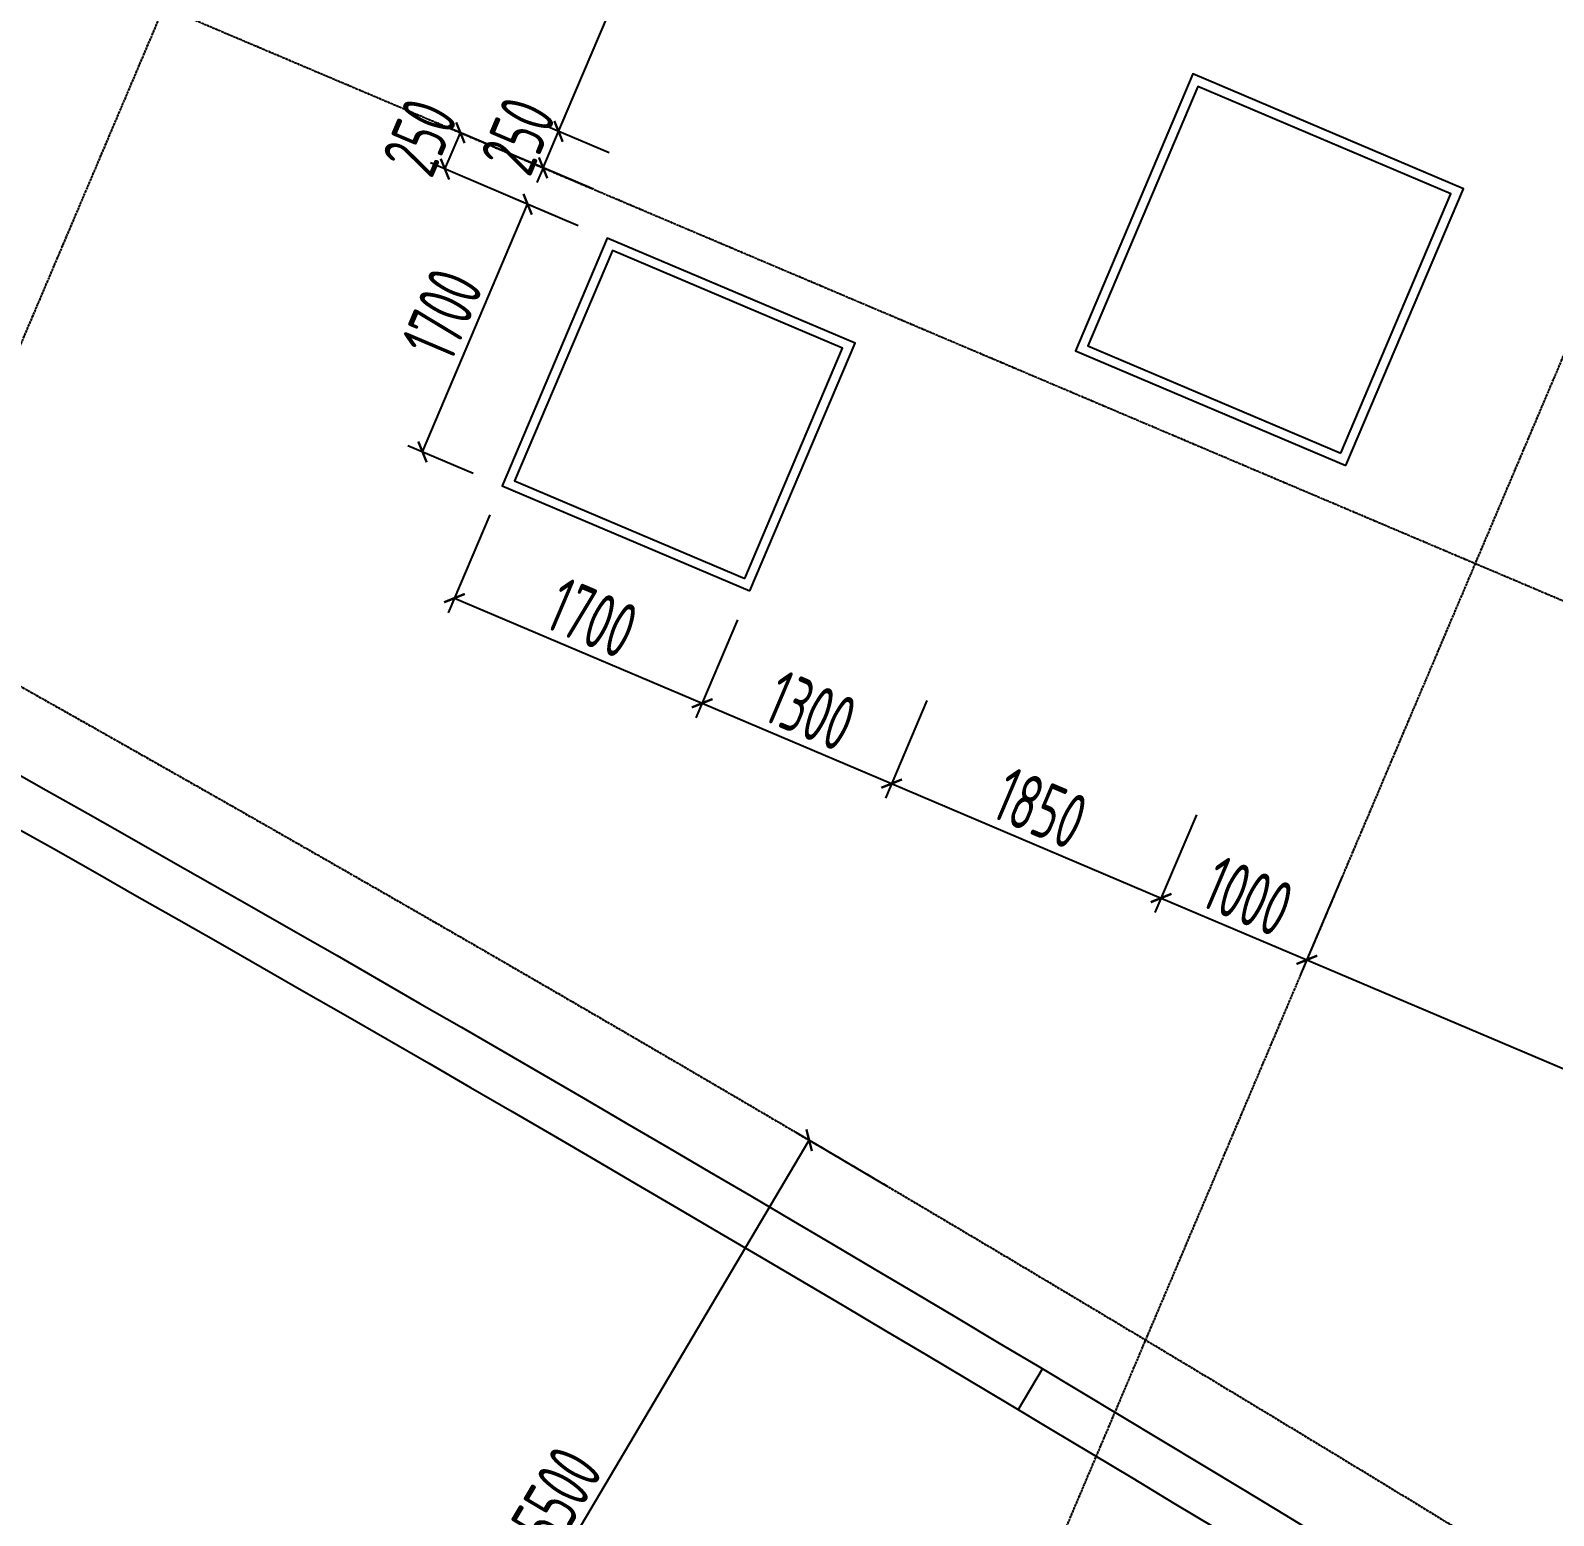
# Model space of a CAD drawing. Extents: x -3523 to 12007717, y -6694179 to 21431.
# Drawn here: x 11923084 to 11932706, y -6442916 to -6433532 of the extents above; entities that cross this region are included whole.
import ezdxf

# ---------------------------------------------------------------- set-up
doc = ezdxf.new("R2010")
doc.units = 0
doc.header["$LTSCALE"] = 10
doc.header["$MEASUREMENT"] = 0
doc.linetypes.add('A3-RG-axis-100$0$CENTER', pattern=[2, 1.25, -0.25, 0.25, -0.25])
for name, color, linetype in [('A3-RB-4F-100$0$A-DIMS-100', 1, 'Continuous'), ('A3-RG-axis-100$0$A-GRID', 1, 'A3-RG-axis-100$0$CENTER'), ('A3-RI-4F$0$A-GLAZ', 140, 'Continuous'), ('A3-RI-4F$0$A-ROOF-EDGE', 2, 'Continuous'), ('A3-RM-4F$0$0P-1', 191, 'Continuous')]:
    doc.layers.add(name, color=color, linetype=linetype)
doc.styles.add('A3-RB-4F-100$0$XD2008', font='xd-hzs.shx', dxfattribs={"width": 0.7, "bigfont": 'xd-hztxt.shx'})
doc.dimstyles.new('A3-RB-4F-100$0$XD100$0', dxfattribs={"dimscale": 100, "dimtxt": 3.5, "dimasz": 1, "dimexe": 1, "dimexo": 2, "dimgap": 0.5, "dimtad": 1, "dimdec": 0, "dimdsep": 46, "dimtxsty": 'A3-RB-4F-100$0$XD2008', "dimblk1": 'A3-RB-4F-100$0$_ARCHTICK', "dimblk2": 'A3-RB-4F-100$0$_ARCHTICK', "dimsah": 1, "dimcen": 2.5, "dimclrt": 4, "dimaunit": 1, "dimadec": 0, "dimazin": 0, "dimtfac": 1, "dimtdec": 0, "dimtix": 1, "dimtmove": 0, "dimatfit": 3, "dimfxl": 0, "dimtolj": 1, "dimtzin": 0, "dimarcsym": 0})

# ---------------------------------------------------------------- blocks, each defined once
blk = doc.blocks.new('A3-RI-4F')
at = {"layer": 'A3-RI-4F$0$A-GLAZ'}
for points in [[(11931394.5, -6436281.1), (11932136.9, -6434532.2), (11930427.8, -6433806.7), (11929685.4, -6435555.6)], [(11931362.7, -6436202.4), (11932058.2, -6434564), (11930459.5, -6433885.4), (11929764.1, -6435523.8)], [(11927629.1, -6437072.7), (11928293.4, -6435507.9), (11926728.5, -6434843.6), (11926064.3, -6436408.5)], [(11927597.4, -6436994.1), (11928214.7, -6435539.7), (11926760.3, -6434922.3), (11926143, -6436376.7)]]:
    blk.add_lwpolyline(points, close=True, dxfattribs=at)
at = {"layer": 'A3-RI-4F$0$A-ROOF-EDGE'}
for points in [[(11977074.7, -6448935.7), (11977074.7, -6448935.7), (11971198.1, -6462780.1), (11953938.5, -6455453.8), (11952801.6, -6458132.4), (11961868.5, -6461981.1), (11950654.5, -6488399.6), (11923775.8, -6476990.3), (11934989.8, -6450571.8), (11944056.8, -6454420.5), (11945193.7, -6451741.9), (11937358.7, -6448416.1, 0.002105), (11935284.3, -6447089.5), (11932817.3, -6450983.9, 0.033355), (11899110.4, -6432654.1), (11899696.6, -6421468.1)], [(11971145.1, -6462649), (11953885.6, -6455322.7), (11952670.4, -6458185.4), (11961737.4, -6462034.1), (11950601.6, -6488268.5), (11923906.9, -6476937.3), (11935042.8, -6450702.9), (11944109.7, -6454551.6), (11945324.9, -6451688.9), (11937405.7, -6448327.4, 0.002183), (11935253.3, -6446951.5), (11932786.4, -6450845.9, 0.033209), (11899213.8, -6432591.6), (11899796.4, -6421473.4)]]:
    blk.add_lwpolyline(points, format="xyb", dxfattribs=at)
blk = doc.blocks.new('A3-RG-axis-100')
at = {"layer": 'A3-RG-axis-100$0$A-GRID'}
for p, q in [((11932913.4, -6412211.1), (11914822.5, -6454830.7)), ((11941198, -6415727.7), (11923107, -6458347.2)), ((11905882.4, -6425723.4), (11983197.9, -6458541.9))]:
    blk.add_line(p, q, dxfattribs=at)
for radius, start, end in [(294300, 57.267208, 69.150423), (288800, 57.079997, 69.144838)]:
    blk.add_arc((11778730.7, -6694178.7), radius, start, end, dxfattribs=at)
blk = doc.blocks.new('A3-RM-4F')
at = {"layer": 'A3-RM-4F$0$0P-1'}
blk.add_line((11929324.5, -6442246.9), (11929478.4, -6441989.4), dxfattribs=at)
for points in [[(11905192.1, -6423800.8), (11904910.4, -6429175.3, -0.033124), (11938801.4, -6448159.4), (11947301.3, -6451767.4), (11970396.9, -6461570.9), (11975941.3, -6448508.9)], [(11905485.9, -6423925.6), (11905220.5, -6428990.8, -0.03293), (11938942.8, -6447893.6), (11947418.5, -6451491.3), (11970237.9, -6461177.5), (11975665.2, -6448391.7)]]:
    blk.add_lwpolyline(points, format="xyb", dxfattribs=at)
blk = doc.blocks.new('A3-RB-4F-100$0$_ARCHTICK')
at = {"color": 0, "linetype": 'ByBlock', "const_width": 0.15}
blk.add_lwpolyline([(-0.5, -0.5), (0.5, 0.5)], dxfattribs=at)
blk = doc.blocks.new('*D2172')
at = {"layer": 'A3-RB-4F-100$0$A-DIMS-100', "color": 0, "lineweight": -2}
for p, q in [((11925986.1, -6436592.6), (11925723.8, -6437210.7)), ((11925762.9, -6437118.6), (11927327.7, -6437782.9)), ((11927551, -6437256.8), (11927288.6, -6437874.9))]:
    blk.add_line(p, q, dxfattribs=at)
at = {"layer": 'Defpoints', "color": 0}
for p in [(11926064.3, -6436408.5), (11927629.1, -6437072.7), (11927327.7, -6437782.9)]:
    blk.add_point(p, dxfattribs=at)
at = {"layer": 'A3-RB-4F-100$0$A-DIMS-100', "color": 0, "lineweight": -2, "xscale": 100, "yscale": 100, "zscale": 100}
for p, rotation in [((11925762.9, -6437118.6), 156.9999999998972), ((11927327.7, -6437782.9), 336.9999999998971)]:
    blk.add_blockref('A3-RB-4F-100$0$_ARCHTICK', p, dxfattribs=dict(at, rotation=rotation))
at = {"layer": 'A3-RB-4F-100$0$A-DIMS-100', "color": 4, "insert": (11926633.2, -6437243.6), "char_height": 350, "attachment_point": 5, "rotation": 337, "style": 'A3-RB-4F-100$0$XD2008'}
blk.add_mtext('\\A1;1700', dxfattribs=at)
blk = doc.blocks.new('*D2173')
at = {"layer": 'A3-RB-4F-100$0$A-DIMS-100', "color": 0, "lineweight": -2}
for p, q in [((11927551, -6437256.8), (11927288.6, -6437874.9)), ((11928747.7, -6437764.8), (11928485.3, -6438382.9)), ((11927327.7, -6437782.9), (11928524.4, -6438290.8))]:
    blk.add_line(p, q, dxfattribs=at)
at = {"layer": 'Defpoints', "color": 0}
for p in [(11927629.1, -6437072.7), (11928825.8, -6437580.7), (11928524.4, -6438290.8)]:
    blk.add_point(p, dxfattribs=at)
at = {"layer": 'A3-RB-4F-100$0$A-DIMS-100', "color": 0, "lineweight": -2, "xscale": 100, "yscale": 100, "zscale": 100}
for p, rotation in [((11927327.7, -6437782.9), 156.9999999999076), ((11928524.4, -6438290.8), 336.9999999999076)]:
    blk.add_blockref('A3-RB-4F-100$0$_ARCHTICK', p, dxfattribs=dict(at, rotation=rotation))
at = {"layer": 'A3-RB-4F-100$0$A-DIMS-100', "color": 4, "insert": (11928014, -6437829.7), "char_height": 350, "attachment_point": 5, "rotation": 337, "style": 'A3-RB-4F-100$0$XD2008'}
blk.add_mtext('\\A1;1300', dxfattribs=at)
blk = doc.blocks.new('*D2174')
at = {"layer": 'A3-RB-4F-100$0$A-DIMS-100', "color": 0, "lineweight": -2}
for p, q in [((11928747.7, -6437764.8), (11928485.3, -6438382.9)), ((11928524.4, -6438290.8), (11930227.3, -6439013.7)), ((11930450.6, -6438487.6), (11930188.2, -6439105.7))]:
    blk.add_line(p, q, dxfattribs=at)
at = {"layer": 'Defpoints', "color": 0}
for p in [(11928825.8, -6437580.7), (11930528.7, -6438303.5), (11930227.3, -6439013.7)]:
    blk.add_point(p, dxfattribs=at)
at = {"layer": 'A3-RB-4F-100$0$A-DIMS-100', "color": 0, "lineweight": -2, "xscale": 100, "yscale": 100, "zscale": 100}
for p, rotation in [((11928524.4, -6438290.8), 156.9999999998918), ((11930227.3, -6439013.7), 336.9999999998918)]:
    blk.add_blockref('A3-RB-4F-100$0$_ARCHTICK', p, dxfattribs=dict(at, rotation=rotation))
at = {"layer": 'A3-RB-4F-100$0$A-DIMS-100', "color": 4, "insert": (11929463.8, -6438445.1), "char_height": 350, "attachment_point": 5, "rotation": 337, "style": 'A3-RB-4F-100$0$XD2008'}
blk.add_mtext('\\A1;1850', dxfattribs=at)
blk = doc.blocks.new('*D2175')
at = {"layer": 'A3-RB-4F-100$0$A-DIMS-100', "color": 0, "lineweight": -2}
for p, q in [((11930450.6, -6438487.6), (11930188.2, -6439105.7)), ((11931371.1, -6438878.4), (11931108.7, -6439496.4)), ((11930227.3, -6439013.7), (11931147.8, -6439404.4))]:
    blk.add_line(p, q, dxfattribs=at)
at = {"layer": 'Defpoints', "color": 0}
for p in [(11930528.7, -6438303.5), (11931449.2, -6438694.3), (11931147.8, -6439404.4)]:
    blk.add_point(p, dxfattribs=at)
at = {"layer": 'A3-RB-4F-100$0$A-DIMS-100', "color": 0, "lineweight": -2, "xscale": 100, "yscale": 100, "zscale": 100}
for p, rotation in [((11930227.3, -6439013.7), 156.9999999998766), ((11931147.8, -6439404.4), 336.9999999998766)]:
    blk.add_blockref('A3-RB-4F-100$0$_ARCHTICK', p, dxfattribs=dict(at, rotation=rotation))
at = {"layer": 'A3-RB-4F-100$0$A-DIMS-100', "color": 4, "insert": (11930775.5, -6439001.9), "char_height": 350, "attachment_point": 5, "rotation": 337, "style": 'A3-RB-4F-100$0$XD2008'}
blk.add_mtext('\\A1;1000', dxfattribs=at)
blk = doc.blocks.new('*D2176')
at = {"layer": 'A3-RB-4F-100$0$A-DIMS-100', "color": 0, "lineweight": -2}
for p, q in [((11931371.1, -6438878.4), (11931108.7, -6439496.4)), ((11931147.8, -6439404.4), (11937499.1, -6442100.4)), ((11937722.4, -6441574.3), (11937460.1, -6442192.4))]:
    blk.add_line(p, q, dxfattribs=at)
at = {"layer": 'Defpoints', "color": 0}
for p in [(11931449.2, -6438694.3), (11937800.6, -6441390.2), (11937499.1, -6442100.4)]:
    blk.add_point(p, dxfattribs=at)
at = {"layer": 'A3-RB-4F-100$0$A-DIMS-100', "color": 0, "lineweight": -2, "xscale": 100, "yscale": 100, "zscale": 100}
for p, rotation in [((11931147.8, -6439404.4), 156.9999999998948), ((11937499.1, -6442100.4), 336.9999999998948)]:
    blk.add_blockref('A3-RB-4F-100$0$_ARCHTICK', p, dxfattribs=dict(at, rotation=rotation))
at = {"layer": 'A3-RB-4F-100$0$A-DIMS-100', "color": 4, "insert": (11934411.4, -6440545.3), "char_height": 350, "attachment_point": 5, "rotation": 337, "style": 'A3-RB-4F-100$0$XD2008'}
blk.add_mtext('\\A1;6900', dxfattribs=at)
blk = doc.blocks.new('*D2194')
at = {"layer": 'A3-RB-4F-100$0$A-DIMS-100', "color": 0, "lineweight": -2}
for p, q in [((11926544.4, -6434765.5), (11926132.9, -6434590.8)), ((11925560.7, -6436194.7), (11926225, -6434629.9)), ((11925880.2, -6436330.3), (11925468.7, -6436155.7))]:
    blk.add_line(p, q, dxfattribs=at)
at = {"layer": 'Defpoints', "color": 0}
for p in [(11926225, -6434629.9), (11926728.5, -6434843.6), (11926064.3, -6436408.5)]:
    blk.add_point(p, dxfattribs=at)
at = {"layer": 'A3-RB-4F-100$0$A-DIMS-100', "color": 0, "lineweight": -2, "xscale": 100, "yscale": 100, "zscale": 100}
for p, rotation in [((11926225, -6434629.9), 66.99999999999174), ((11925560.7, -6436194.7), 246.9999999999918)]:
    blk.add_blockref('A3-RB-4F-100$0$_ARCHTICK', p, dxfattribs=dict(at, rotation=rotation))
at = {"layer": 'A3-RB-4F-100$0$A-DIMS-100', "color": 4, "insert": (11925685.7, -6435324.4), "char_height": 350, "attachment_point": 5, "rotation": 67, "style": 'A3-RB-4F-100$0$XD2008'}
blk.add_mtext('\\A1;1700', dxfattribs=at)
blk = doc.blocks.new('*D2195')
at = {"layer": 'A3-RB-4F-100$0$A-DIMS-100', "color": 0, "lineweight": -2}
for p, q in [((11925702.6, -6434408.1), (11925800.3, -6434178)), ((11926642.1, -6434535.4), (11925708.2, -6434139)), ((11926544.4, -6434765.5), (11925610.5, -6434369.1))]:
    blk.add_line(p, q, dxfattribs=at)
at = {"layer": 'Defpoints', "color": 0}
for p in [(11925800.3, -6434178), (11926826.2, -6434613.5), (11926728.5, -6434843.6)]:
    blk.add_point(p, dxfattribs=at)
at = {"layer": 'A3-RB-4F-100$0$A-DIMS-100', "color": 0, "lineweight": -2, "xscale": 100, "yscale": 100, "zscale": 100}
for p, rotation in [((11925800.3, -6434178), 67.00000000007408), ((11925702.6, -6434408.1), 247.0000000000741)]:
    blk.add_blockref('A3-RB-4F-100$0$_ARCHTICK', p, dxfattribs=dict(at, rotation=rotation))
at = {"layer": 'A3-RB-4F-100$0$A-DIMS-100', "color": 4, "insert": (11925544.3, -6434205.2), "char_height": 350, "attachment_point": 5, "rotation": 67, "style": 'A3-RB-4F-100$0$XD2008'}
blk.add_mtext('\\A1;250', dxfattribs=at)
blk = doc.blocks.new('*D2196')
at = {"layer": 'A3-RB-4F-100$0$A-DIMS-100', "color": 0, "lineweight": -2}
for p, q in [((11926420.3, -6434169.6), (11926459.4, -6434077.6)), ((11926322.7, -6434399.8), (11926420.3, -6434169.6)), ((11926739.8, -6434305.2), (11926328.3, -6434130.6)), ((11926642.1, -6434535.4), (11926230.6, -6434360.7)), ((11926322.7, -6434399.8), (11926283.6, -6434491.8))]:
    blk.add_line(p, q, dxfattribs=at)
at = {"layer": 'Defpoints', "color": 0}
for p in [(11926420.3, -6434169.6), (11926923.9, -6434383.4), (11926826.2, -6434613.5)]:
    blk.add_point(p, dxfattribs=at)
at = {"layer": 'A3-RB-4F-100$0$A-DIMS-100', "color": 0, "lineweight": -2, "xscale": 100, "yscale": 100, "zscale": 100}
for p, rotation in [((11926420.3, -6434169.6), 247.0000000000057), ((11926322.7, -6434399.8), 67.00000000000568)]:
    blk.add_blockref('A3-RB-4F-100$0$_ARCHTICK', p, dxfattribs=dict(at, rotation=rotation))
at = {"layer": 'A3-RB-4F-100$0$A-DIMS-100', "color": 4, "insert": (11926164.4, -6434196.8), "char_height": 350, "attachment_point": 5, "rotation": 67, "style": 'A3-RB-4F-100$0$XD2008'}
blk.add_mtext('\\A1;250', dxfattribs=at)
blk = doc.blocks.new('*D2197')
at = {"layer": 'A3-RB-4F-100$0$A-DIMS-100', "color": 0, "lineweight": -2}
for p, q in [((11927482.1, -6432556.4), (11927070.6, -6432381.7)), ((11926420.3, -6434169.6), (11927162.7, -6432420.8)), ((11926739.8, -6434305.2), (11926328.3, -6434130.6))]:
    blk.add_line(p, q, dxfattribs=at)
at = {"layer": 'Defpoints', "color": 0}
for p in [(11927162.7, -6432420.8), (11927666.2, -6432634.5), (11926923.9, -6434383.4)]:
    blk.add_point(p, dxfattribs=at)
at = {"layer": 'A3-RB-4F-100$0$A-DIMS-100', "color": 0, "lineweight": -2, "xscale": 100, "yscale": 100, "zscale": 100}
for p, rotation in [((11927162.7, -6432420.8), 66.99999999994684), ((11926420.3, -6434169.6), 246.9999999999468)]:
    blk.add_blockref('A3-RB-4F-100$0$_ARCHTICK', p, dxfattribs=dict(at, rotation=rotation))
at = {"layer": 'A3-RB-4F-100$0$A-DIMS-100', "color": 4, "insert": (11926584.4, -6433207.3), "char_height": 350, "attachment_point": 5, "rotation": 67, "style": 'A3-RB-4F-100$0$XD2008'}
blk.add_mtext('\\A1;1900', dxfattribs=at)
blk = doc.blocks.new('*D2270')
at = {"layer": 'A3-RB-4F-100$0$A-DIMS-100', "color": 0, "lineweight": -2}
for p, q in [((11925201.6, -6445276.5), (11928003.5, -6440544.1)), ((11928493.3, -6440834.1), (11927917.5, -6440493.1)), ((11925691.5, -6445566.5), (11925115.6, -6445225.6))]:
    blk.add_line(p, q, dxfattribs=at)
at = {"layer": 'Defpoints', "color": 0}
for p in [(11928003.5, -6440544.1), (11928665.4, -6440936), (11925863.6, -6445668.4)]:
    blk.add_point(p, dxfattribs=at)
at = {"layer": 'A3-RB-4F-100$0$A-DIMS-100', "color": 0, "lineweight": -2, "xscale": 100, "yscale": 100, "zscale": 100}
for p, rotation in [((11928003.5, -6440544.1), 59.37194376608556), ((11925201.6, -6445276.5), 239.3719437660855)]:
    blk.add_blockref('A3-RB-4F-100$0$_ARCHTICK', p, dxfattribs=dict(at, rotation=rotation))
at = {"layer": 'A3-RB-4F-100$0$A-DIMS-100', "color": 4, "insert": (11926408.9, -6442795.7), "char_height": 350, "attachment_point": 5, "rotation": 59.37194, "style": 'A3-RB-4F-100$0$XD2008'}
blk.add_mtext('\\A1;5500', dxfattribs=at)
blk = doc.blocks.new('A3-RB-4F-100')
at = {"layer": 'A3-RB-4F-100$0$A-DIMS-100'}
for p1, p2, distance, picture, middle in [((11926923.9, -6434383.4), (11927666.2, -6432634.5), 547, '*D2197', (11926584.4, -6433207.3)), ((11926826.2, -6434613.5), (11926923.9, -6434383.4), 547, '*D2196', (11926164.4, -6434196.8)), ((11926064.3, -6436408.5), (11926728.5, -6434843.6), 547, '*D2194', (11925685.7, -6435324.4)), ((11926064.3, -6436408.5), (11927629.1, -6437072.7), -771.4, '*D2172', (11926633.2, -6437243.6)), ((11927629.1, -6437072.7), (11928825.8, -6437580.7), -771.4, '*D2173', (11928014, -6437829.7)), ((11928825.8, -6437580.7), (11930528.7, -6438303.5), -771.4, '*D2174', (11929463.8, -6438445.1)), ((11930528.7, -6438303.5), (11931449.2, -6438694.3), -771.4, '*D2175', (11930775.5, -6439001.9)), ((11931449.2, -6438694.3), (11937800.6, -6441390.2), -771.4, '*D2176', (11934411.4, -6440545.3)), ((11925863.6, -6445668.4), (11928665.4, -6440936), 769.3, '*D2270', (11926408.9, -6442795.7))]:
    dim = blk.add_aligned_dim(p1=p1, p2=p2, distance=distance, dimstyle='A3-RB-4F-100$0$XD100$0', dxfattribs=at)
    dim.commit()
    dim.dimension.update_dxf_attribs({"geometry": picture, "text_midpoint": middle})
dim = blk.add_linear_dim(base=(11925800.3, -6434178), p1=(11926728.5, -6434843.6), p2=(11926826.2, -6434613.5), angle=67, dimstyle='A3-RB-4F-100$0$XD100$0', dxfattribs=at)
dim.commit()
dim.dimension.update_dxf_attribs({"geometry": '*D2195', "text_midpoint": (11925751.4, -6434293.1), "dimtype": 129})

msp = doc.modelspace()

# ---------------------------------------------------------------- block references
for name in ['A3-RB-4F-100', 'A3-RI-4F', 'A3-RG-axis-100', 'A3-RM-4F']:
    msp.add_blockref(name, (0, 0))

doc.saveas('drawing.dxf')
